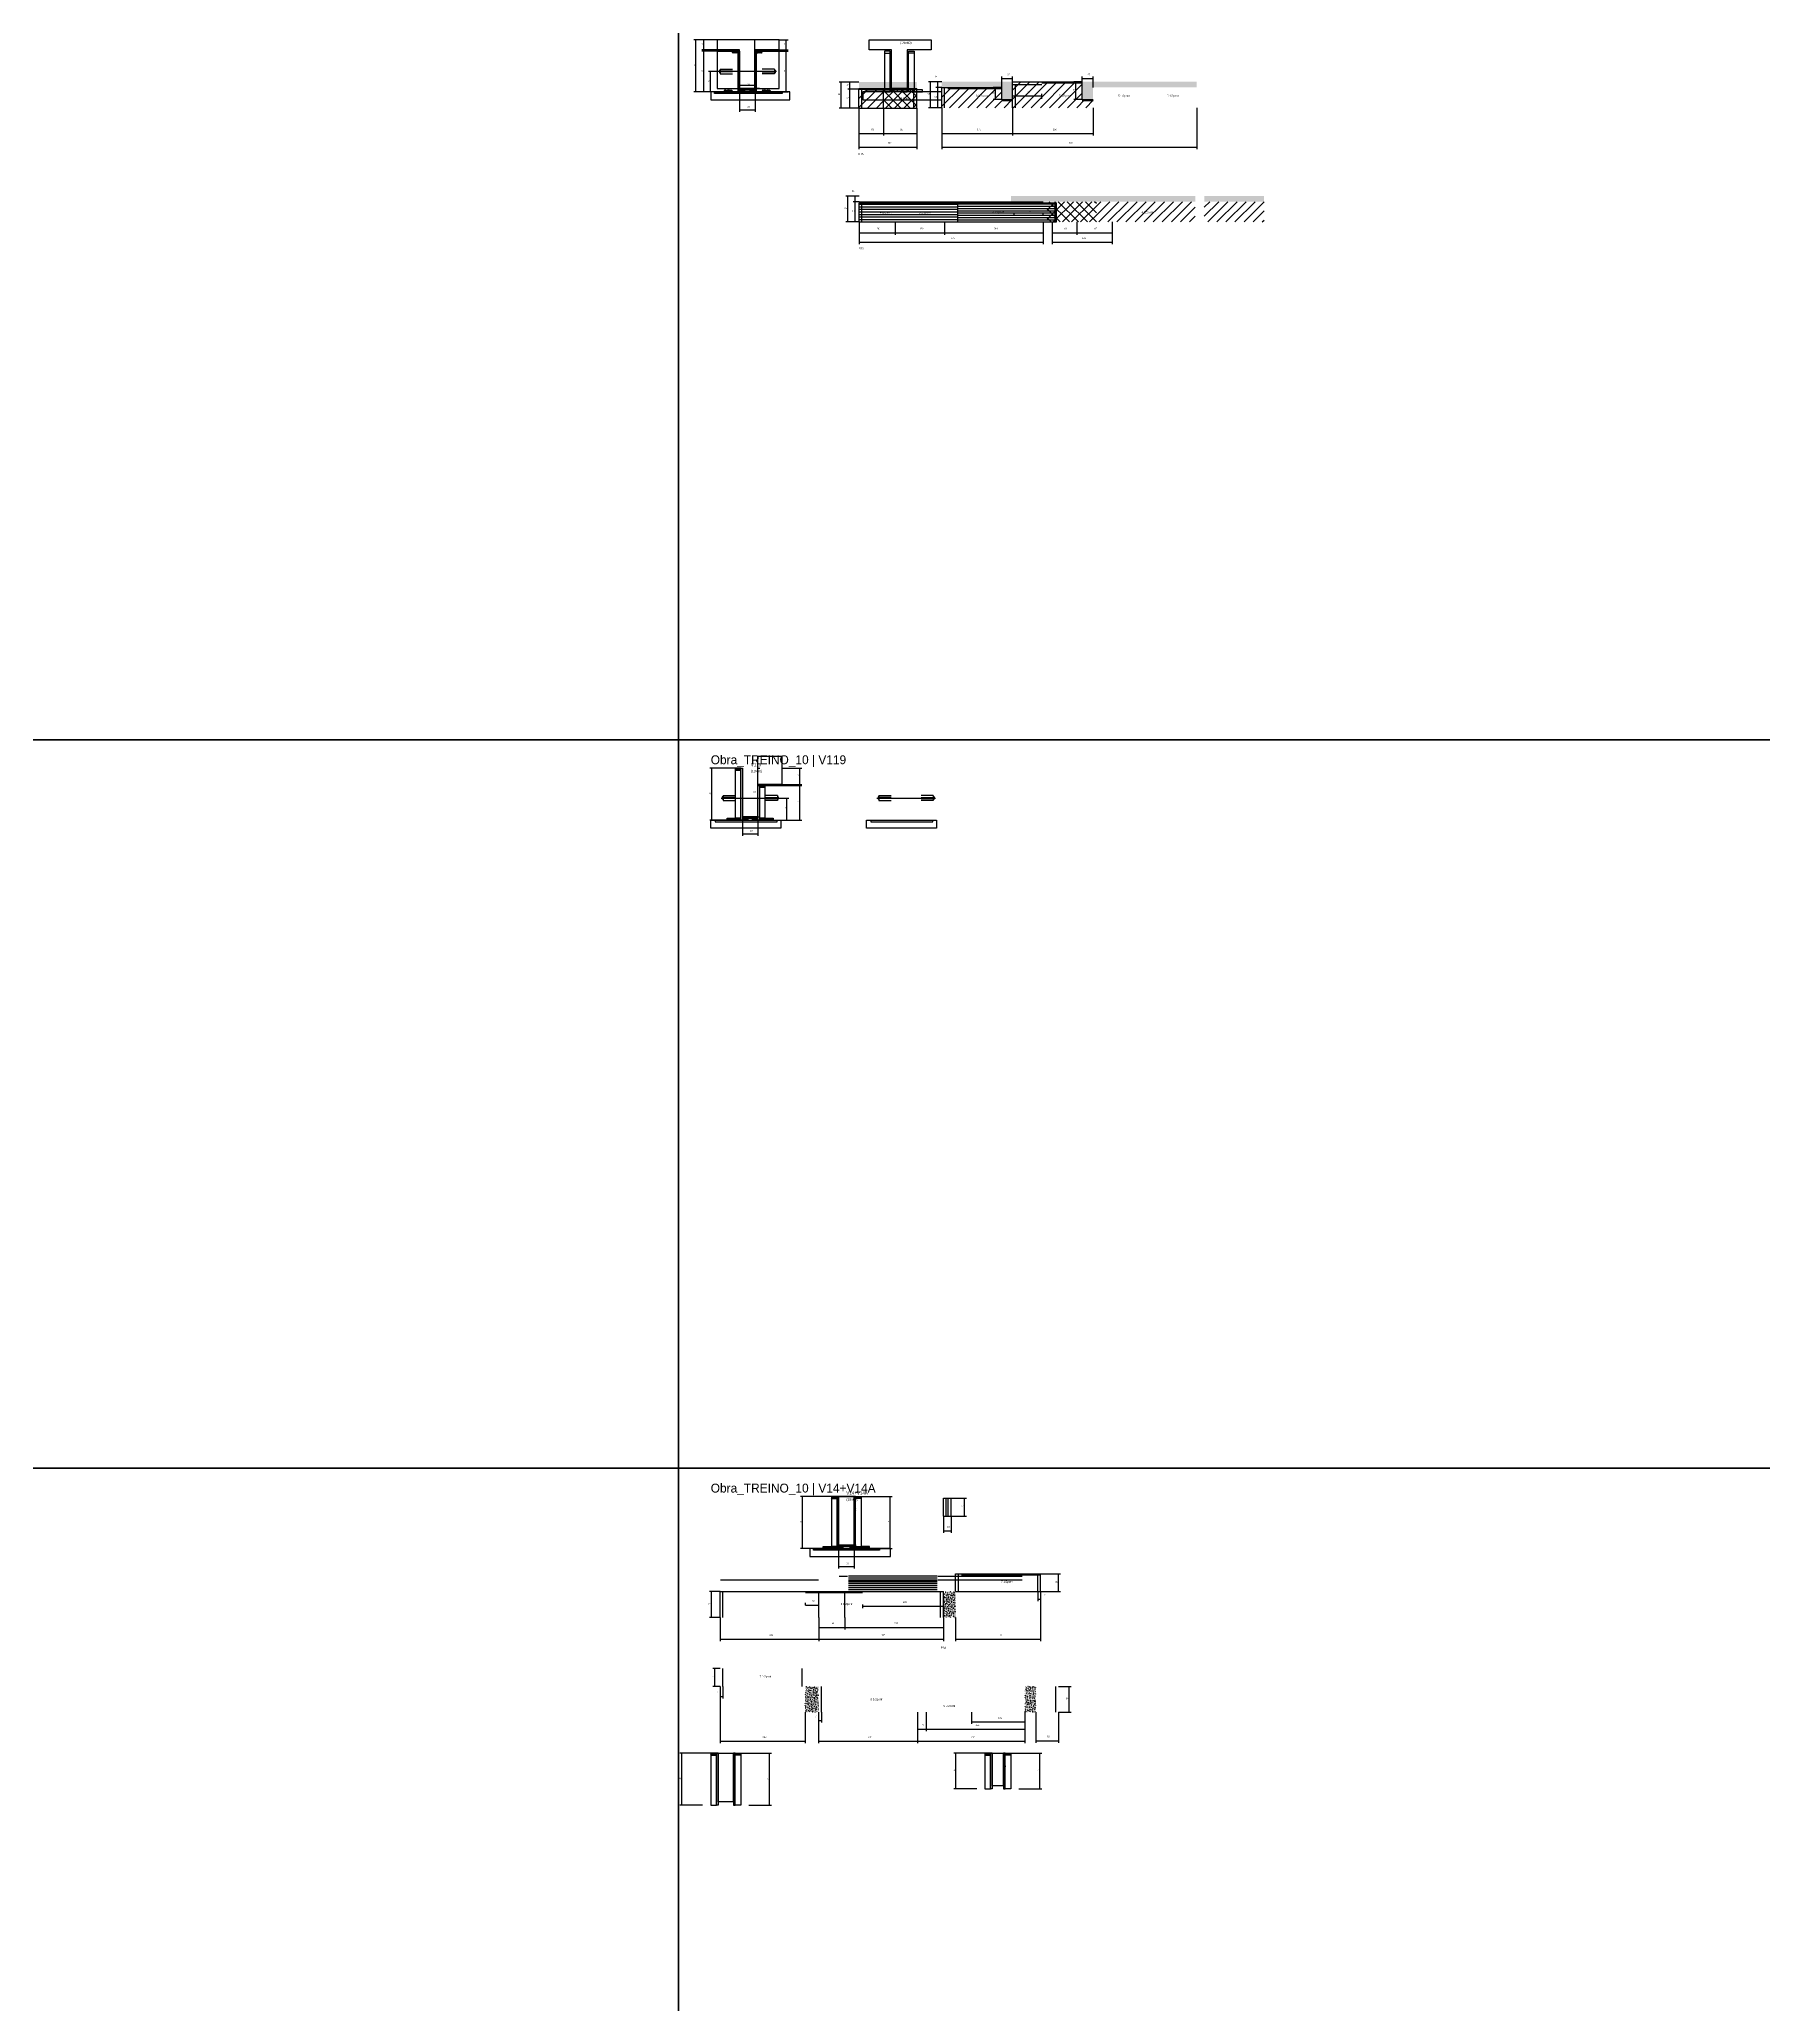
# Model space of a CAD drawing. Header units: metres. Extents: x -41 to 34840, y -36000 to 1848.
# Drawn here: x 4221 to 8482, y -17526 to -12668 of the extents above; entities that cross this region are included whole.
import ezdxf

# ---------------------------------------------------------------- set-up
doc = ezdxf.new("R2010")
doc.units = ezdxf.units.M
for name, color, linetype in [('barrote', 126, 'Continuous'), ('CELL_BORDER', 8, 'Continuous'), ('CONCRETO', 251, 'Continuous'), ('COTA', 4, 'Continuous'), ('Cota Seção (2x)', 4, 'Continuous'), ('Hachura', 253, 'Continuous'), ('LABEL_ID', 3, 'Continuous'), ('Madeira', 126, 'Continuous'), ('NOMENCLATURA', 7, 'Continuous'), ('Painéis', 200, 'Continuous'), ('REAPROVEITAMENTO', 251, 'Continuous'), ('SARR_2.2x7', 40, 'Continuous'), ('SCO-___-LAJ', 4, 'Continuous'), ('TENSOR', 2, 'Continuous'), ('Texto Seção', 7, 'Continuous')]:
    doc.layers.add(name, color=color, linetype=linetype)

msp = doc.modelspace()

# ---------------------------------------------------------------- hatches: boundary and pattern name
at = {"layer": 'COTA'}
h = msp.add_hatch(dxfattribs=at)
h.set_pattern_fill('AR-CONC', scale=0.03)
h.paths.add_polyline_path([(6389.1, -12790.3), (6389.1, -12774.3), (6389.1, -12774.3), (6246.1, -12774.3), (6246.1, -12774.3), (6246.1, -12790.3), (6246.1, -12790.3), (6389.1, -12790.3)])
h = msp.add_hatch(dxfattribs=at)
h.set_pattern_fill('AR-CONC', scale=0.03)
h.paths.add_polyline_path([(6626.1, -12817.4), (6626.1, -12773.4), (6626.1, -12773.4), (6451.1, -12773.4), (6451.1, -12773.4), (6451.1, -12787.4), (6451.1, -12787.4), (6599.1, -12787.4), (6599.1, -12787.4), (6599.1, -12817.4), (6599.1, -12817.4), (6626.1, -12817.4)])
h = msp.add_hatch(dxfattribs=at)
h.set_pattern_fill('AR-CONC', scale=0.03)
h.paths.add_polyline_path([(6798.1, -12773.4), (6798.1, -12817.4), (6798.1, -12817.4), (6825.1, -12817.4), (6825.1, -12817.4), (6825.1, -12787.4), (6825.1, -12787.4), (7081.1, -12787.4), (7081.1, -12787.4), (7081.1, -12773.4), (7081.1, -12773.4), (6798.1, -12773.4)])
h = msp.add_hatch(dxfattribs=at)
h.set_pattern_fill('AR-CONC', scale=0.03)
h.paths.add_polyline_path([(7077.3, -13055.8), (7077.3, -13069.8), (7077.3, -13069.8), (6622.3, -13069.8), (6622.3, -13069.8), (6622.3, -13055.8), (6622.3, -13055.8), (7077.3, -13055.8)])
h = msp.add_hatch(dxfattribs=at)
h.set_pattern_fill('AR-CONC', scale=0.03)
h.paths.add_polyline_path([(7247.7, -13069.8), (7247.7, -13055.8), (7247.7, -13055.8), (7099.7, -13055.8), (7099.7, -13055.8), (7099.7, -13069.8), (7099.7, -13069.8), (7247.7, -13069.8)])
h = msp.add_hatch(dxfattribs=at)
h.set_pattern_fill('AR-CONC', scale=0.03)
h.paths.add_polyline_path([(6455.1, -16568.8), (6485.1, -16568.8), (6485.1, -16504.8), (6455.1, -16504.8)])
h = msp.add_hatch(dxfattribs=at)
h.set_pattern_fill('AR-CONC', scale=0.03)
h.paths.add_polyline_path([(6113.1, -16803), (6146.6, -16803), (6146.6, -16739), (6113.1, -16739)])
h = msp.add_hatch(dxfattribs=at)
h.set_pattern_fill('AR-CONC', scale=0.03)
h.paths.add_polyline_path([(6656.6, -16803), (6683.6, -16803), (6683.6, -16739), (6656.6, -16739)])
at = {"layer": 'Hachura'}
h = msp.add_hatch(color=8, dxfattribs=at)
h.dxf.hatch_style = 1
h.paths.add_polyline_path([(5951.4, -12698), (5951.4, -12694), (5951.4, -12694), (5895.8, -12694), (5895.8, -12694), (5895.8, -12698), (5895.8, -12698), (5951.4, -12698)])
h = msp.add_hatch(dxfattribs=at)
h.set_pattern_fill('ANSI31', scale=0.5)
h.paths.add_polyline_path([(5947.4, -12702.4), (5947.4, -12698), (5947.4, -12698), (5933.4, -12698), (5933.4, -12698), (5933.4, -12702.4), (5933.4, -12702.4), (5947.4, -12702.4)])
h = msp.add_hatch(color=8, dxfattribs=at)
h.dxf.hatch_style = 1
h.paths.add_polyline_path([(5947.4, -12698), (5951.4, -12698), (5951.4, -12698), (5951.4, -12798), (5951.4, -12798), (5947.4, -12798), (5947.4, -12798), (5947.4, -12698)])
h = msp.add_hatch(color=8, dxfattribs=at)
h.dxf.hatch_style = 1
h.paths.add_polyline_path([(6049.4, -12698), (6049.4, -12694), (6049.4, -12694), (5989.4, -12694), (5989.4, -12694), (5989.4, -12698), (5989.4, -12698), (6049.4, -12698)])
h = msp.add_hatch(color=8, dxfattribs=at)
h.dxf.hatch_style = 1
h.paths.add_polyline_path([(5993.4, -12698), (5989.4, -12698), (5989.4, -12698), (5989.4, -12798), (5989.4, -12798), (5993.4, -12798), (5993.4, -12798), (5993.4, -12698)])
h = msp.add_hatch(dxfattribs=at)
h.set_pattern_fill('ANSI31', scale=0.5)
h.paths.add_polyline_path([(5993.4, -12702.4), (5993.4, -12698), (5993.4, -12698), (6007.4, -12698), (6007.4, -12698), (6007.4, -12702.4), (6007.4, -12702.4), (5993.4, -12702.4)])
h = msp.add_hatch(dxfattribs=at)
h.set_pattern_fill('ANSI31', scale=0.5)
h.paths.add_polyline_path([(5913.4, -12798), (5913.4, -12793.6), (5913.4, -12793.6), (5933.4, -12793.6), (5933.4, -12793.6), (5933.4, -12798), (5933.4, -12798), (5913.4, -12798)])
h = msp.add_hatch(color=8, dxfattribs=at)
h.dxf.hatch_style = 1
h.paths.add_polyline_path([(5989.4, -12793.6), (5989.4, -12790), (5989.4, -12790), (5951.4, -12790), (5951.4, -12790), (5951.4, -12793.6), (5951.4, -12793.6), (5989.4, -12793.6)])
h = msp.add_hatch(dxfattribs=at)
h.set_pattern_fill('ANSI31', scale=0.5)
h.paths.add_polyline_path([(5951.4, -12798), (5951.4, -12793.6), (5951.4, -12793.6), (5965.4, -12793.6), (5965.4, -12793.6), (5965.4, -12798), (5965.4, -12798), (5951.4, -12798)])
h = msp.add_hatch(dxfattribs=at)
h.set_pattern_fill('ANSI31', scale=0.5)
h.paths.add_polyline_path([(5989.4, -12798), (5989.4, -12793.6), (5989.4, -12793.6), (5975.4, -12793.6), (5975.4, -12793.6), (5975.4, -12798), (5975.4, -12798), (5989.4, -12798)])
h = msp.add_hatch(dxfattribs=at)
h.set_pattern_fill('ANSI31', scale=0.5)
h.paths.add_polyline_path([(6027.4, -12798), (6027.4, -12793.6), (6027.4, -12793.6), (6007.4, -12793.6), (6007.4, -12793.6), (6007.4, -12798), (6007.4, -12798), (6027.4, -12798)])
h = msp.add_hatch(dxfattribs=at)
h.set_pattern_fill('ANSI31', scale=0.5)
h.paths.add_polyline_path([(5954.6, -14474.4), (5954.6, -14470), (5954.6, -14470), (5940.6, -14470), (5940.6, -14470), (5940.6, -14474.4), (5940.6, -14474.4), (5954.6, -14474.4)])
h = msp.add_hatch(color=8, dxfattribs=at)
h.dxf.hatch_style = 1
h.paths.add_polyline_path([(5954.6, -14470), (5958.6, -14470), (5958.6, -14470), (5958.6, -14598), (5958.6, -14598), (5954.6, -14598), (5954.6, -14598), (5954.6, -14470)])
h = msp.add_hatch(color=8, dxfattribs=at)
h.dxf.hatch_style = 1
h.paths.add_polyline_path([(6056.6, -14512.4), (6056.6, -14510), (6056.6, -14510), (5996.6, -14510), (5996.6, -14510), (5996.6, -14512.4), (5996.6, -14512.4), (6056.6, -14512.4)])
h = msp.add_hatch(color=8, dxfattribs=at)
h.dxf.hatch_style = 1
h.paths.add_polyline_path([(6000.6, -14598), (5996.6, -14598), (5996.6, -14598), (5996.6, -14512.4), (5996.6, -14512.4), (6000.6, -14512.4), (6000.6, -14512.4), (6000.6, -14598)])
h = msp.add_hatch(dxfattribs=at)
h.set_pattern_fill('ANSI31', scale=0.5)
h.paths.add_polyline_path([(6000.6, -14512.4), (6000.6, -14516.8), (6000.6, -14516.8), (6014.6, -14516.8), (6014.6, -14516.8), (6014.6, -14512.4), (6014.6, -14512.4), (6000.6, -14512.4)])
h = msp.add_hatch(dxfattribs=at)
h.set_pattern_fill('ANSI31', scale=0.5)
h.paths.add_polyline_path([(5920.6, -14598), (5920.6, -14593.6), (5920.6, -14593.6), (5940.6, -14593.6), (5940.6, -14593.6), (5940.6, -14598), (5940.6, -14598), (5920.6, -14598)])
h = msp.add_hatch(dxfattribs=at)
h.set_pattern_fill('ANSI31', scale=0.5)
h.paths.add_polyline_path([(5954.6, -14598), (5954.6, -14593.6), (5954.6, -14593.6), (5940.6, -14593.6), (5940.6, -14593.6), (5940.6, -14598), (5940.6, -14598), (5954.6, -14598)])
h = msp.add_hatch(color=8, dxfattribs=at)
h.dxf.hatch_style = 1
h.paths.add_polyline_path([(5996.6, -14593.6), (5996.6, -14590), (5996.6, -14590), (5958.6, -14590), (5958.6, -14590), (5958.6, -14593.6), (5958.6, -14593.6), (5996.6, -14593.6)])
h = msp.add_hatch(dxfattribs=at)
h.set_pattern_fill('ANSI31', scale=0.5)
h.paths.add_polyline_path([(5958.6, -14593.6), (5958.6, -14598), (5958.6, -14598), (5972.6, -14598), (5972.6, -14598), (5972.6, -14593.6), (5972.6, -14593.6), (5958.6, -14593.6)])
h = msp.add_hatch(dxfattribs=at)
h.set_pattern_fill('ANSI31', scale=0.5)
h.paths.add_polyline_path([(5982.6, -14593.6), (5982.6, -14598), (5982.6, -14598), (5996.6, -14598), (5996.6, -14598), (5996.6, -14593.6), (5996.6, -14593.6), (5982.6, -14593.6)])
h = msp.add_hatch(dxfattribs=at)
h.set_pattern_fill('ANSI31', scale=0.5)
h.paths.add_polyline_path([(6000.6, -14593.6), (6000.6, -14598), (6000.6, -14598), (6014.6, -14598), (6014.6, -14598), (6014.6, -14593.6), (6014.6, -14593.6), (6000.6, -14593.6)])
h = msp.add_hatch(dxfattribs=at)
h.set_pattern_fill('ANSI31', scale=0.5)
h.paths.add_polyline_path([(6014.6, -14598), (6014.6, -14593.6), (6014.6, -14593.6), (6034.6, -14593.6), (6034.6, -14593.6), (6034.6, -14598), (6034.6, -14598), (6014.6, -14598)])
h = msp.add_hatch(dxfattribs=at)
h.set_pattern_fill('ANSI31', scale=0.5)
h.paths.add_polyline_path([(6192.1, -16274.4), (6192.1, -16270), (6192.1, -16270), (6178.1, -16270), (6178.1, -16270), (6178.1, -16274.4), (6178.1, -16274.4), (6192.1, -16274.4)])
h = msp.add_hatch(color=8, dxfattribs=at)
h.dxf.hatch_style = 1
h.paths.add_polyline_path([(6192.1, -16270), (6196.1, -16270), (6196.1, -16270), (6196.1, -16398), (6196.1, -16398), (6192.1, -16398), (6192.1, -16398), (6192.1, -16270)])
h = msp.add_hatch(color=8, dxfattribs=at)
h.dxf.hatch_style = 1
h.paths.add_polyline_path([(6238.1, -16270), (6234.1, -16270), (6234.1, -16270), (6234.1, -16398), (6234.1, -16398), (6238.1, -16398), (6238.1, -16398), (6238.1, -16270)])
h = msp.add_hatch(dxfattribs=at)
h.set_pattern_fill('ANSI31', scale=0.5)
h.paths.add_polyline_path([(6238.1, -16274.4), (6238.1, -16270), (6238.1, -16270), (6252.1, -16270), (6252.1, -16270), (6252.1, -16274.4), (6252.1, -16274.4), (6238.1, -16274.4)])
h = msp.add_hatch(dxfattribs=at)
h.set_pattern_fill('ANSI31', scale=0.5)
h.paths.add_polyline_path([(6158.1, -16398), (6158.1, -16393.6), (6158.1, -16393.6), (6178.1, -16393.6), (6178.1, -16393.6), (6178.1, -16398), (6178.1, -16398), (6158.1, -16398)])
h = msp.add_hatch(dxfattribs=at)
h.set_pattern_fill('ANSI31', scale=0.5)
h.paths.add_polyline_path([(6192.1, -16398), (6192.1, -16393.6), (6192.1, -16393.6), (6178.1, -16393.6), (6178.1, -16393.6), (6178.1, -16398), (6178.1, -16398), (6192.1, -16398)])
h = msp.add_hatch(color=8, dxfattribs=at)
h.dxf.hatch_style = 1
h.paths.add_polyline_path([(6196.1, -16393.6), (6196.1, -16390), (6196.1, -16390), (6234.1, -16390), (6234.1, -16390), (6234.1, -16393.6), (6234.1, -16393.6), (6196.1, -16393.6)])
h = msp.add_hatch(dxfattribs=at)
h.set_pattern_fill('ANSI31', scale=0.5)
h.paths.add_polyline_path([(6196.1, -16398), (6196.1, -16393.6), (6196.1, -16393.6), (6206.1, -16393.6), (6206.1, -16393.6), (6206.1, -16398), (6206.1, -16398), (6196.1, -16398)])
h = msp.add_hatch(dxfattribs=at)
h.set_pattern_fill('ANSI31', scale=0.5)
h.paths.add_polyline_path([(6234.1, -16398), (6234.1, -16393.6), (6234.1, -16393.6), (6224.1, -16393.6), (6224.1, -16393.6), (6224.1, -16398), (6224.1, -16398), (6234.1, -16398)])
h = msp.add_hatch(dxfattribs=at)
h.set_pattern_fill('ANSI31', scale=0.5)
h.paths.add_polyline_path([(6238.1, -16398), (6238.1, -16393.6), (6238.1, -16393.6), (6252.1, -16393.6), (6252.1, -16393.6), (6252.1, -16398), (6252.1, -16398), (6238.1, -16398)])
h = msp.add_hatch(dxfattribs=at)
h.set_pattern_fill('ANSI31', scale=0.5)
h.paths.add_polyline_path([(6272.1, -16398), (6272.1, -16393.6), (6272.1, -16393.6), (6252.1, -16393.6), (6252.1, -16393.6), (6252.1, -16398), (6252.1, -16398), (6272.1, -16398)])
h = msp.add_hatch(dxfattribs=at)
h.set_pattern_fill('ANSI31', scale=0.5)
h.paths.add_polyline_path([(5894, -16908.9), (5894, -16904.5), (5894, -16904.5), (5880, -16904.5), (5880, -16904.5), (5880, -16908.9), (5880, -16908.9), (5894, -16908.9)])
h = msp.add_hatch(color=8, dxfattribs=at)
h.dxf.hatch_style = 1
h.paths.add_polyline_path([(5894, -16904.5), (5898, -16904.5), (5898, -16904.5), (5898, -17032.5), (5898, -17032.5), (5894, -17032.5), (5894, -17032.5), (5894, -16904.5)])
h = msp.add_hatch(color=8, dxfattribs=at)
h.dxf.hatch_style = 1
h.paths.add_polyline_path([(5940, -16904.5), (5936, -16904.5), (5936, -16904.5), (5936, -17032.5), (5936, -17032.5), (5940, -17032.5), (5940, -17032.5), (5940, -16904.5)])
h = msp.add_hatch(dxfattribs=at)
h.set_pattern_fill('ANSI31', scale=0.5)
h.paths.add_polyline_path([(5940, -16908.9), (5940, -16904.5), (5940, -16904.5), (5954, -16904.5), (5954, -16904.5), (5954, -16908.9), (5954, -16908.9), (5940, -16908.9)])
h = msp.add_hatch(dxfattribs=at)
h.set_pattern_fill('ANSI31', scale=0.5)
h.paths.add_polyline_path([(6571.7, -16908.9), (6571.7, -16904.5), (6571.7, -16904.5), (6557.7, -16904.5), (6557.7, -16904.5), (6557.7, -16908.9), (6557.7, -16908.9), (6571.7, -16908.9)])
h = msp.add_hatch(color=8, dxfattribs=at)
h.dxf.hatch_style = 1
h.paths.add_polyline_path([(6571.7, -16904.5), (6575.7, -16904.5), (6575.7, -16904.5), (6575.7, -16992.5), (6575.7, -16992.5), (6571.7, -16992.5), (6571.7, -16992.5), (6571.7, -16904.5)])
h = msp.add_hatch(color=8, dxfattribs=at)
h.dxf.hatch_style = 1
h.paths.add_polyline_path([(6607.6, -16904.5), (6603.6, -16904.5), (6603.6, -16904.5), (6603.7, -16992.5), (6603.7, -16992.5), (6607.7, -16992.5), (6607.7, -16992.5), (6607.6, -16904.5)])
h = msp.add_hatch(dxfattribs=at)
h.set_pattern_fill('ANSI31', scale=0.5)
h.paths.add_polyline_path([(6607.6, -16908.9), (6607.6, -16904.5), (6607.6, -16904.5), (6621.6, -16904.5), (6621.6, -16904.5), (6621.6, -16908.9), (6621.6, -16908.9), (6607.6, -16908.9)])
at = {"layer": 'REAPROVEITAMENTO'}
h = msp.add_hatch(dxfattribs=at)
h.set_pattern_fill('ANSI31', scale=5)
h.paths.add_polyline_path([(6798.1, -12817.4), (6798.1, -12773.4), (6798.1, -12773.4), (6626.1, -12773.4), (6626.1, -12773.4), (6626.1, -12837.4), (6626.1, -12837.4), (6825.1, -12837.4), (6825.1, -12837.4), (6825.1, -12817.4), (6825.1, -12817.4), (6798.1, -12817.4)])
h = msp.add_hatch(dxfattribs=at)
h.set_pattern_fill('ANSI31', scale=5)
h.paths.add_polyline_path([(6246.1, -12838.3), (6307.1, -12838.3), (6307.1, -12838.3), (6307.1, -12791.3), (6307.1, -12791.3), (6246.1, -12791.3), (6246.1, -12791.3), (6246.1, -12838.3)])
h = msp.add_hatch(dxfattribs=at)
h.set_pattern_fill('ANSI37', scale=5)
h.paths.add_polyline_path([(6389.1, -12791.3), (6307.1, -12791.3), (6307.1, -12791.3), (6307.1, -12838.3), (6307.1, -12838.3), (6389.1, -12838.3), (6389.1, -12838.3), (6389.1, -12791.3)])
h = msp.add_hatch(dxfattribs=at)
h.set_pattern_fill('ANSI31', scale=5)
h.paths.add_polyline_path([(6599.1, -12817.4), (6599.1, -12787.4), (6599.1, -12787.4), (6451.1, -12787.4), (6451.1, -12787.4), (6451.1, -12837.4), (6451.1, -12837.4), (6626.1, -12837.4), (6626.1, -12837.4), (6626.1, -12817.4), (6626.1, -12817.4), (6599.1, -12817.4)])
h = msp.add_hatch(dxfattribs=at)
h.set_pattern_fill('ANSI37', scale=5)
h.paths.add_polyline_path([(6833.3, -13069.8), (6711.3, -13069.8), (6711.3, -13069.8), (6711.3, -13119.8), (6711.3, -13119.8), (6833.3, -13119.8), (6833.3, -13119.8), (6833.3, -13069.8)])
h = msp.add_hatch(dxfattribs=at)
h.set_pattern_fill('ANSI31', scale=5)
h.paths.add_polyline_path([(6833.3, -13119.8), (7077.3, -13119.8), (7077.3, -13119.8), (7077.3, -13069.8), (7077.3, -13069.8), (6833.3, -13069.8), (6833.3, -13069.8), (6833.3, -13119.8)])
h = msp.add_hatch(dxfattribs=at)
h.set_pattern_fill('ANSI31', scale=5)
h.paths.add_polyline_path([(7099.7, -13119.8), (7247.7, -13119.8), (7247.7, -13119.8), (7247.7, -13069.8), (7247.7, -13069.8), (7099.7, -13069.8), (7099.7, -13069.8), (7099.7, -13119.8)])

# ---------------------------------------------------------------- linework, layer by layer
for p, q in [((5901.4, -12745), (5901.4, -12751)), ((5901.4, -12745), (5903.4, -12745)), ((5903.4, -12751), (5901.4, -12751)), ((5903.4, -12742), (5903.4, -12754)), ((5903.4, -12742), (5933.4, -12742)), ((5933.4, -12747), (5903.4, -12747)), ((5933.4, -12749), (5903.4, -12749)), ((5903.4, -12754), (5933.4, -12754)), ((6037.4, -12742), (6007.4, -12742)), ((6007.4, -12747), (6037.4, -12747)), ((6007.4, -12749), (6037.4, -12749)), ((6037.4, -12754), (6007.4, -12754)), ((6037.4, -12742), (6037.4, -12754)), ((6037.4, -12745), (6039.4, -12745)), ((6037.4, -12751), (6039.4, -12751)), ((6039.4, -12745), (6039.4, -12751)), ((5908.6, -14540.6), (5908.6, -14546.6)), ((5910.6, -14540.6), (5908.6, -14540.6)), ((5910.6, -14546.6), (5908.6, -14546.6)), ((5910.6, -14537.6), (5910.6, -14549.6)), ((5910.6, -14537.6), (5940.6, -14537.6)), ((5940.6, -14542.6), (5910.6, -14542.6)), ((5940.6, -14544.6), (5910.6, -14544.6)), ((5910.6, -14549.6), (5940.6, -14549.6)), ((6044.6, -14537.6), (6014.6, -14537.6)), ((6014.6, -14542.6), (6044.6, -14542.6)), ((6014.6, -14544.6), (6044.6, -14544.6)), ((6044.6, -14549.6), (6014.6, -14549.6)), ((6044.6, -14537.6), (6044.6, -14549.6)), ((6046.6, -14540.6), (6044.6, -14540.6)), ((6044.6, -14546.6), (6046.6, -14546.6)), ((6046.6, -14540.6), (6046.6, -14546.6)), ((6293.8, -14540.6), (6293.8, -14546.6)), ((6295.8, -14540.6), (6293.8, -14540.6)), ((6295.8, -14546.6), (6293.8, -14546.6)), ((6295.8, -14537.6), (6295.8, -14549.6)), ((6295.8, -14537.6), (6325.8, -14537.6)), ((6325.8, -14542.6), (6295.8, -14542.6)), ((6325.8, -14544.6), (6295.8, -14544.6)), ((6295.8, -14549.6), (6325.8, -14549.6)), ((6429.8, -14537.6), (6399.8, -14537.6)), ((6399.8, -14542.6), (6429.8, -14542.6)), ((6399.8, -14544.6), (6429.8, -14544.6)), ((6429.8, -14549.6), (6399.8, -14549.6)), ((6429.8, -14537.6), (6429.8, -14549.6)), ((6431.8, -14540.6), (6429.8, -14540.6)), ((6429.8, -14546.6), (6431.8, -14546.6)), ((6431.8, -14540.6), (6431.8, -14546.6))]:
    msp.add_line(p, q)
at = {"layer": 'barrote'}
for points in [[(5880, -12818), (6075.2, -12818), (6075.2, -12798), (5880, -12798)], [(6052.9, -14618), (5880, -14618), (5880, -14598), (6052.9, -14598)], [(6438.1, -14618), (6265.2, -14618), (6265.2, -14598), (6438.1, -14598)], [(6124.7, -16418), (6324.2, -16418), (6324.2, -16398), (6124.7, -16398)]]:
    msp.add_lwpolyline(points, close=True, dxfattribs=at)
at = {"layer": 'CELL_BORDER'}
for points in [[(2900, -14400), (5800, -14400), (5800, -12600), (2900, -12600)], [(5800, -14400), (8700, -14400), (8700, -12600), (5800, -12600)], [(2900, -16200), (5800, -16200), (5800, -14400), (2900, -14400)], [(5800, -16200), (8700, -16200), (8700, -14400), (5800, -14400)], [(2900, -18000), (5800, -18000), (5800, -16200), (2900, -16200)], [(5800, -18000), (8700, -18000), (8700, -16200), (5800, -16200)]]:
    msp.add_lwpolyline(points, close=True, dxfattribs=at)
at = {"layer": 'CONCRETO'}
for points in [[(5895.8, -12790), (6049.4, -12790), (6049.4, -12670), (5895.8, -12670)], [(6271.5, -12694), (6271.5, -12670), (6425.1, -12670), (6425.1, -12694), (6365.1, -12694), (6365.1, -12790), (6327.1, -12790), (6327.1, -12694)], [(6196.1, -16270), (6196.1, -16270), (6196.1, -16270), (6196.1, -16270), (6234.1, -16270), (6234.1, -16270), (6234.1, -16270), (6234.1, -16390), (6196.1, -16390), (6196.1, -16270)], [(6196.1, -16390), (6234.1, -16390), (6234.1, -16270), (6196.1, -16270)], [(5898, -16904.5), (5898, -16904.5), (5898, -16904.5), (5898, -16904.5), (5936, -16904.5), (5936, -16904.5), (5936, -16904.5), (5936, -17024.5), (5898, -17024.5), (5898, -16904.5)], [(6575.7, -16904.5), (6575.7, -16904.5), (6575.7, -16904.5), (6575.7, -16904.5), (6603.7, -16904.5), (6603.7, -16904.5), (6603.7, -16904.5), (6603.7, -16984.5), (6575.7, -16984.5), (6575.7, -16904.5)]]:
    msp.add_lwpolyline(points, close=True, dxfattribs=at)
at = {"layer": 'COTA'}
for p, q in [((5895.8, -12670), (5838.5, -12670)), ((5843.5, -12798), (5843.5, -12670)), ((5895.8, -12670), (5857.8, -12670)), ((5862.8, -12694), (5862.8, -12670)), ((6049.4, -12670), (6071.3, -12670)), ((6066.3, -12694), (6066.3, -12670)), ((5895.8, -12694), (5857.8, -12694)), ((5895.8, -12698), (5857.8, -12698)), ((5862.8, -12798), (5862.8, -12698)), ((6049.4, -12694), (6071.3, -12694)), ((6049.4, -12698), (6071.3, -12698)), ((6066.3, -12798), (6066.3, -12698)), ((5898.1, -12748), (5874.6, -12748)), ((5879.6, -12798), (5879.6, -12748)), ((6246.1, -12774.3), (6197.1, -12774.3)), ((6202.1, -12838.3), (6202.1, -12774.3)), ((6246.1, -12774.3), (6218.7, -12774.3)), ((6223.7, -12791.3), (6223.7, -12774.3)), ((6599.1, -12787.4), (6599.1, -12760.6)), ((6599.1, -12765.6), (6626.1, -12765.6)), ((6626.1, -12773.4), (6626.1, -12760.6)), ((6798.1, -12773.4), (6777.4, -12773.4)), ((6782.4, -12817.4), (6782.4, -12773.4)), ((6798.1, -12773.4), (6798.1, -12760.6)), ((6798.1, -12765.6), (6825.1, -12765.6)), ((6825.1, -12787.4), (6825.1, -12760.6)), ((5917.8, -12798), (5838.5, -12798)), ((5917.8, -12798), (5857.8, -12798)), ((5898.1, -12798), (5874.6, -12798)), ((5951.4, -12798), (5951.4, -12847.7)), ((5989.4, -12798), (5989.4, -12847.7)), ((6023, -12798), (6071.3, -12798)), ((6246.1, -12791.3), (6218.7, -12791.3)), ((6246.1, -12791.3), (6218.7, -12791.3)), ((6223.7, -12838.3), (6223.7, -12791.3)), ((6599.1, -12787.4), (6578.4, -12787.4)), ((6599.1, -12817.4), (6578.4, -12817.4)), ((6583.4, -12817.4), (6583.4, -12787.4)), ((6626.1, -12815.7), (6626.1, -12802.9)), ((6626.1, -12807.9), (6698.1, -12807.9)), ((6698.1, -12815.7), (6698.1, -12802.9)), ((6798.1, -12817.4), (6777.4, -12817.4)), ((5951.4, -12842.7), (5989.4, -12842.7)), ((6246.1, -12838.3), (6197.1, -12838.3)), ((6246.1, -12838.3), (6218.7, -12838.3)), ((6246.1, -12838.3), (6246.1, -12906.2)), ((6246.1, -12838.3), (6246.1, -12939.8)), ((6307.1, -12838.3), (6307.1, -12906.2)), ((6307.1, -12838.3), (6307.1, -12906.2)), ((6389.1, -12838.3), (6389.1, -12906.2)), ((6389.1, -12838.3), (6389.1, -12939.8)), ((6451.1, -12837.4), (6451.1, -12939.8)), ((6451.1, -12837.4), (6451.1, -12906.2)), ((6626.1, -12837.4), (6626.1, -12906.2)), ((6626.1, -12837.4), (6626.1, -12906.2)), ((6825.1, -12837.4), (6825.1, -12906.2)), ((7081.1, -12837.4), (7081.1, -12939.8)), ((6246.1, -12901.2), (6307.1, -12901.2)), ((6307.1, -12901.2), (6389.1, -12901.2)), ((6451.1, -12901.2), (6626.1, -12901.2)), ((6626.1, -12901.2), (6825.1, -12901.2)), ((6246.1, -12934.8), (6389.1, -12934.8)), ((6451.1, -12934.8), (7081.1, -12934.8)), ((6246.6, -13119.8), (6246.6, -13174.9)), ((6457.6, -13119.8), (6457.6, -13151.3)), ((6457.6, -13146.3), (6701.6, -13146.3)), ((6701.6, -13119.8), (6701.6, -13151.3)), ((6701.6, -13119.8), (6701.6, -13174.9)), ((6724, -13119.8), (6724, -13151.3)), ((6724, -13119.8), (6724, -13174.9)), ((6724, -13146.3), (6785, -13146.3)), ((6785, -13119.8), (6785, -13151.3)), ((6785, -13119.8), (6785, -13151.3)), ((6785, -13146.3), (6872, -13146.3)), ((6872, -13119.8), (6872, -13151.3)), ((6872, -13119.8), (6872, -13174.9)), ((6246.6, -13169.9), (6701.6, -13169.9)), ((6724, -13169.9), (6872, -13169.9)), ((5940.6, -14470), (5877.6, -14470)), ((5882.6, -14598), (5882.6, -14470)), ((6056.6, -14470), (6104.9, -14470)), ((6099.9, -14510), (6099.9, -14470)), ((6056.6, -14510), (6104.9, -14510)), ((6056.6, -14512.4), (6104.9, -14512.4)), ((6099.9, -14598), (6099.9, -14512.4)), ((6049.9, -14543.6), (6073.4, -14543.6)), ((6068.4, -14598), (6068.4, -14543.6)), ((5920.6, -14598), (5877.6, -14598)), ((5958.6, -14598), (5958.6, -14637.2)), ((5996.6, -14598), (5996.6, -14637.2)), ((6034.6, -14598), (6104.9, -14598)), ((6034.6, -14598), (6073.4, -14598)), ((5958.6, -14632.2), (5996.6, -14632.2)), ((6196.1, -16270), (6101.5, -16270)), ((6106.5, -16398), (6106.5, -16270)), ((6252.1, -16270), (6328.6, -16270)), ((6323.6, -16398), (6323.6, -16270)), ((6455, -16318.2), (6455, -16359.7)), ((6474, -16274.2), (6512, -16274.2)), ((6474, -16318.2), (6512, -16318.2)), ((6474, -16318.2), (6474, -16359.7)), ((6507, -16318.2), (6507, -16274.2)), ((6455, -16354.7), (6474, -16354.7)), ((6158.1, -16398), (6101.5, -16398)), ((6196.1, -16393.6), (6196.1, -16447.7)), ((6234.1, -16393.6), (6234.1, -16447.7)), ((6272.1, -16398), (6328.6, -16398)), ((6196.1, -16442.7), (6234.1, -16442.7)), ((6695.1, -16460.8), (6744.4, -16460.8)), ((6739.4, -16504.8), (6739.4, -16460.8)), ((5903.1, -16504.8), (5877, -16504.8)), ((5882, -16568.8), (5882, -16504.8)), ((6688.1, -16504.8), (6688.1, -16528.8)), ((6695.1, -16504.8), (6695.1, -16627.2)), ((6695.1, -16504.8), (6695.1, -16528.8)), ((6695.1, -16504.8), (6744.4, -16504.8)), ((6688.1, -16523.8), (6695.1, -16523.8)), ((5903.1, -16568.8), (5877, -16568.8)), ((6485.1, -16568.8), (6485.1, -16627.2)), ((6485.1, -16622.2), (6695.1, -16622.2)), ((5903.1, -16695), (5885, -16695)), ((5890, -16739), (5890, -16695)), ((5903.1, -16739), (5885, -16739)), ((5903.1, -16739), (5903.1, -16879.5)), ((5903.1, -16739), (5903.1, -16769.2)), ((5910.1, -16739), (5910.1, -16769.2)), ((5903.1, -16764.2), (5910.1, -16764.2)), ((6113.1, -16803), (6113.1, -16879.5)), ((6146.6, -16803), (6146.6, -16828.5)), ((6153.6, -16803), (6153.6, -16828.5)), ((6390.6, -16803), (6390.6, -16850.1)), ((6412.6, -16803), (6412.6, -16850.1)), ((6412.6, -16803), (6412.6, -16850.1)), ((6524.6, -16803), (6524.6, -16831.8)), ((6656.6, -16803), (6656.6, -16831.8)), ((6656.6, -16803), (6656.6, -16850.1)), ((6146.6, -16823.5), (6153.6, -16823.5)), ((6390.6, -16845.1), (6412.6, -16845.1)), ((6412.6, -16845.1), (6656.6, -16845.1)), ((6524.6, -16826.8), (6656.6, -16826.8)), ((5903.1, -16874.5), (6113.1, -16874.5)), ((5898, -16904.5), (5803.3, -16904.5)), ((5808.3, -17032.5), (5808.3, -16904.5)), ((5954, -16904.5), (6030.4, -16904.5)), ((6025.4, -17032.5), (6025.4, -16904.5)), ((6575.7, -16904.5), (6481, -16904.5)), ((6486, -16992.5), (6486, -16904.5)), ((6621.6, -16904.5), (6698.1, -16904.5)), ((6693.1, -16992.5), (6693.1, -16904.5)), ((6537.7, -16992.5), (6481, -16992.5)), ((6641.7, -16992.5), (6698.1, -16992.5)), ((5860, -17032.5), (5803.3, -17032.5)), ((5974, -17032.5), (6030.4, -17032.5))]:
    msp.add_line(p, q, dxfattribs=at)
at = {"layer": 'Cota Seção (2x)'}
for p, q in [((6000.4, -12670), (5983.9, -12670)), ((5988.9, -12790), (5988.9, -12670)), ((6451.1, -12773.4), (6418.5, -12773.4)), ((6423.5, -12837.4), (6423.5, -12773.4)), ((6451.1, -12773.4), (6436.3, -12773.4)), ((6441.3, -12787.4), (6441.3, -12773.4)), ((5951.4, -12798), (5951.4, -12777)), ((5951.4, -12782), (5989.4, -12782)), ((6000.4, -12790), (5983.9, -12790)), ((5989.4, -12798), (5989.4, -12777)), ((6451.1, -12787.4), (6436.3, -12787.4)), ((6451.1, -12787.4), (6436.3, -12787.4)), ((6441.3, -12837.4), (6441.3, -12787.4)), ((6451.1, -12837.4), (6418.5, -12837.4)), ((6451.1, -12837.4), (6436.3, -12837.4)), ((6246.6, -13055.8), (6213.9, -13055.8)), ((6218.9, -13119.8), (6218.9, -13055.8)), ((6246.6, -13055.8), (6231.8, -13055.8)), ((6236.8, -13069.8), (6236.8, -13055.8)), ((6246.6, -13069.8), (6231.8, -13069.8)), ((6246.6, -13069.8), (6231.8, -13069.8)), ((6236.8, -13119.8), (6236.8, -13069.8)), ((6629.6, -13103.4), (6629.6, -13098.4)), ((6629.6, -13103.4), (6701.6, -13103.4)), ((6701.6, -13103.4), (6701.6, -13098.4)), ((6246.6, -13119.8), (6213.9, -13119.8)), ((6246.6, -13119.8), (6231.8, -13119.8)), ((6246.6, -13119.8), (6246.6, -13151.3)), ((6246.6, -13146.3), (6335.6, -13146.3)), ((6335.6, -13119.8), (6335.6, -13151.3)), ((6335.6, -13119.8), (6335.6, -13151.3)), ((6335.6, -13146.3), (6457.6, -13146.3)), ((6457.6, -13119.8), (6457.6, -13151.3)), ((5996.6, -14590), (5996.6, -14470)), ((5996.6, -14470), (6001.6, -14470)), ((5996.6, -14590), (6001.6, -14590)), ((6234.1, -16390), (6234.1, -16270)), ((6234.1, -16270), (6239.1, -16270)), ((6234.1, -16390), (6239.1, -16390)), ((6114.1, -16538), (6114.1, -16533)), ((6114.1, -16538), (6147.1, -16538)), ((6147.1, -16538), (6147.1, -16533)), ((6255.1, -16536.8), (6255.1, -16546.1)), ((6255.1, -16541.1), (6455.1, -16541.1)), ((6455.1, -16536.8), (6455.1, -16546.1)), ((5903.1, -16568.8), (5903.1, -16627.2)), ((6147.1, -16568.8), (6147.1, -16627.2)), ((6147.1, -16568.8), (6147.1, -16598.2)), ((6147.1, -16568.8), (6147.1, -16627.2)), ((6147.1, -16593.2), (6211.1, -16593.2)), ((6211.1, -16568.8), (6211.1, -16598.2)), ((6211.1, -16568.8), (6211.1, -16598.2)), ((6211.1, -16593.2), (6455.1, -16593.2)), ((6455.1, -16568.8), (6455.1, -16598.2)), ((6455.1, -16568.8), (6455.1, -16627.2)), ((5903.1, -16622.2), (6147.1, -16622.2)), ((6147.1, -16622.2), (6455.1, -16622.2)), ((6739.6, -16739), (6770.9, -16739)), ((6765.9, -16803), (6765.9, -16739)), ((6146.6, -16803), (6146.6, -16879.3)), ((6390.6, -16803), (6390.6, -16879.3)), ((6390.6, -16803), (6390.6, -16879.3)), ((6656.6, -16803), (6656.6, -16879.3)), ((6683.6, -16803), (6683.6, -16878.4)), ((6739.6, -16803), (6739.6, -16878.4)), ((6739.6, -16803), (6770.9, -16803)), ((6146.6, -16874.3), (6390.6, -16874.3)), ((6390.6, -16874.3), (6656.6, -16874.3)), ((6683.6, -16873.4), (6739.6, -16873.4)), ((5936, -17024.5), (5936, -16904.5)), ((5936, -16904.5), (5941, -16904.5)), ((6603.6, -16904.5), (6608.7, -16904.5)), ((6603.7, -16984.5), (6603.7, -16904.5)), ((6603.7, -16984.5), (6608.7, -16984.5)), ((5936, -17024.5), (5941, -17024.5))]:
    msp.add_line(p, q, dxfattribs=at)
at = {"layer": 'Madeira'}
for points in [[(6323.1, -12702.4), (6323.1, -12698), (6309.1, -12698), (6309.1, -12702.4)], [(6323.1, -12698), (6309.1, -12698), (6309.1, -12798), (6323.1, -12798)], [(6369.1, -12702.4), (6369.1, -12698), (6383.1, -12698), (6383.1, -12702.4)], [(6369.1, -12698), (6383.1, -12698), (6383.1, -12798), (6369.1, -12798)], [(6255.7, -12818), (6450.9, -12818), (6450.9, -12798), (6255.7, -12798)], [(6289.1, -12798), (6289.1, -12793.6), (6309.1, -12793.6), (6309.1, -12798)], [(6327.1, -12798), (6327.1, -12793.6), (6341.1, -12793.6), (6341.1, -12798)], [(6365.1, -12798), (6365.1, -12793.6), (6351.1, -12793.6), (6351.1, -12798)], [(6403.1, -12798), (6403.1, -12793.6), (6383.1, -12793.6), (6383.1, -12798)], [(5954.6, -14474.4), (5954.6, -14470), (5940.6, -14470), (5940.6, -14474.4)], [(5954.6, -14470), (5940.6, -14470), (5940.6, -14598), (5954.6, -14598)], [(6000.6, -14512.4), (6000.6, -14516.8), (6014.6, -14516.8), (6014.6, -14512.4)], [(6000.6, -14598), (6014.6, -14598), (6014.6, -14512.4), (6000.6, -14512.4)], [(6052.9, -14618), (5880, -14618), (5880, -14598), (6052.9, -14598)], [(5920.6, -14598), (5920.6, -14593.6), (5940.6, -14593.6), (5940.6, -14598)], [(5954.6, -14598), (5954.6, -14593.6), (5940.6, -14593.6), (5940.6, -14598)], [(5958.6, -14593.6), (5958.6, -14598), (5972.6, -14598), (5972.6, -14593.6)], [(5982.6, -14593.6), (5982.6, -14598), (5996.6, -14598), (5996.6, -14593.6)], [(6000.6, -14593.6), (6000.6, -14598), (6014.6, -14598), (6014.6, -14593.6)], [(6014.6, -14598), (6014.6, -14593.6), (6034.6, -14593.6), (6034.6, -14598)], [(6192.1, -16274.4), (6192.1, -16270), (6178.1, -16270), (6178.1, -16274.4)], [(6192.1, -16270), (6178.1, -16270), (6178.1, -16398), (6192.1, -16398)], [(6238.1, -16274.4), (6238.1, -16270), (6252.1, -16270), (6252.1, -16274.4)], [(6238.1, -16270), (6252.1, -16270), (6252.1, -16398), (6238.1, -16398)], [(6124.7, -16418), (6324.2, -16418), (6324.2, -16398), (6124.7, -16398)], [(6158.1, -16398), (6158.1, -16393.6), (6178.1, -16393.6), (6178.1, -16398)], [(6192.1, -16398), (6192.1, -16393.6), (6178.1, -16393.6), (6178.1, -16398)], [(6196.1, -16398), (6196.1, -16393.6), (6206.1, -16393.6), (6206.1, -16398)], [(6234.1, -16398), (6234.1, -16393.6), (6224.1, -16393.6), (6224.1, -16398)], [(6238.1, -16398), (6238.1, -16393.6), (6252.1, -16393.6), (6252.1, -16398)], [(6272.1, -16398), (6272.1, -16393.6), (6252.1, -16393.6), (6252.1, -16398)], [(5894, -16908.9), (5894, -16904.5), (5880, -16904.5), (5880, -16908.9)], [(5894, -16904.5), (5880, -16904.5), (5880, -17032.5), (5894, -17032.5)], [(5940, -16908.9), (5940, -16904.5), (5954, -16904.5), (5954, -16908.9)], [(5940, -16904.5), (5954, -16904.5), (5954, -17032.5), (5940, -17032.5)], [(6571.7, -16908.9), (6571.7, -16904.5), (6557.7, -16904.5), (6557.7, -16908.9)], [(6571.7, -16904.5), (6557.7, -16904.5), (6557.7, -16992.5), (6571.7, -16992.5)], [(6607.6, -16908.9), (6607.6, -16904.5), (6621.6, -16904.5), (6621.6, -16908.9)], [(6607.6, -16904.5), (6621.6, -16904.5), (6621.7, -16992.5), (6607.7, -16992.5)]]:
    msp.add_lwpolyline(points, close=True, dxfattribs=at)
at = {"layer": 'Painéis'}
for p, q in [((5895.8, -12694), (5951.4, -12694)), ((5895.8, -12698), (5895.8, -12694)), ((5951.4, -12698), (5951.4, -12694)), ((5951.4, -12798), (5951.4, -12698)), ((5989.4, -12694), (6049.4, -12694)), ((5989.4, -12698), (5989.4, -12694)), ((5989.4, -12798), (5989.4, -12698)), ((6049.4, -12698), (6049.4, -12694)), ((6626.1, -12773.4), (6798.1, -12773.4)), ((6626.1, -12837.4), (6626.1, -12773.4)), ((6798.1, -12817.4), (6798.1, -12773.4)), ((5951.4, -12790), (5989.4, -12790)), ((5951.4, -12793.6), (5951.4, -12790)), ((5989.4, -12793.6), (5989.4, -12790)), ((6246.1, -12791.3), (6389.1, -12791.3)), ((6246.1, -12838.3), (6246.1, -12791.3)), ((6307.1, -12838.3), (6307.1, -12791.3)), ((6389.1, -12838.3), (6389.1, -12791.3)), ((6451.1, -12787.4), (6599.1, -12787.4)), ((6451.1, -12837.4), (6451.1, -12787.4)), ((6599.1, -12817.4), (6599.1, -12787.4)), ((6599.1, -12817.4), (6626.1, -12817.4)), ((6798.1, -12817.4), (6825.1, -12817.4)), ((6246.1, -12838.3), (6389.1, -12838.3)), ((6246.6, -13069.8), (6701.6, -13069.8)), ((6246.6, -13072.8), (6490.6, -13072.8)), ((6246.6, -13119.8), (6246.6, -13072.8)), ((6490.6, -13119.8), (6490.6, -13072.8)), ((6490.6, -13072.8), (6734.6, -13072.8)), ((6490.6, -13119.8), (6490.6, -13072.8)), ((6734.6, -13119.8), (6734.6, -13072.8)), ((6246.6, -13119.8), (6701.6, -13119.8)), ((6246.6, -13119.8), (6490.6, -13119.8)), ((6490.6, -13119.8), (6734.6, -13119.8)), ((5996.6, -14440), (6056.6, -14440)), ((5996.6, -14510), (5996.6, -14440)), ((6056.6, -14510), (6056.6, -14440)), ((5996.6, -14510), (6056.6, -14510)), ((5996.6, -14510), (6056.6, -14510)), ((5996.6, -14598), (5996.6, -14512.4)), ((6196.1, -16398), (6196.1, -16270)), ((6234.1, -16398), (6234.1, -16270)), ((6455, -16274.2), (6474, -16274.2)), ((6455, -16318.2), (6455, -16274.2)), ((6455, -16318.2), (6474, -16318.2)), ((6474, -16318.2), (6474, -16274.2)), ((6196.1, -16390), (6234.1, -16390)), ((6196.1, -16393.6), (6196.1, -16390)), ((6234.1, -16393.6), (6234.1, -16390)), ((6485.1, -16460.8), (6695.1, -16460.8)), ((6485.1, -16504.8), (6485.1, -16460.8)), ((6695.1, -16504.8), (6695.1, -16460.8)), ((5903.1, -16504.8), (6455.1, -16504.8)), ((5903.1, -16568.8), (5903.1, -16504.8)), ((6147.1, -16568.8), (6147.1, -16504.8)), ((6211.1, -16568.8), (6211.1, -16504.8)), ((6455.1, -16568.8), (6455.1, -16504.8)), ((6485.1, -16504.8), (6695.1, -16504.8))]:
    msp.add_line(p, q, dxfattribs=at)
for points in [[(5951.4, -12698), (5951.4, -12694), (5895.8, -12694), (5895.8, -12698)], [(5947.4, -12698), (5951.4, -12698), (5951.4, -12798), (5947.4, -12798)], [(6049.4, -12698), (6049.4, -12694), (5989.4, -12694), (5989.4, -12698)], [(5993.4, -12698), (5989.4, -12698), (5989.4, -12798), (5993.4, -12798)], [(5989.4, -12793.6), (5989.4, -12790), (5951.4, -12790), (5951.4, -12793.6)], [(5954.6, -14470), (5958.6, -14470), (5958.6, -14598), (5954.6, -14598)], [(6056.6, -14512.4), (6056.6, -14510), (5996.6, -14510), (5996.6, -14512.4)], [(6000.6, -14598), (5996.6, -14598), (5996.6, -14512.4), (6000.6, -14512.4)], [(5996.6, -14593.6), (5996.6, -14590), (5958.6, -14590), (5958.6, -14593.6)], [(6192.1, -16270), (6196.1, -16270), (6196.1, -16398), (6192.1, -16398)], [(6238.1, -16270), (6234.1, -16270), (6234.1, -16398), (6238.1, -16398)], [(6196.1, -16393.6), (6196.1, -16390), (6234.1, -16390), (6234.1, -16393.6)], [(5894, -16904.5), (5898, -16904.5), (5898, -17032.5), (5894, -17032.5)], [(5940, -16904.5), (5936, -16904.5), (5936, -17032.5), (5940, -17032.5)], [(6571.7, -16904.5), (6575.7, -16904.5), (6575.7, -16992.5), (6571.7, -16992.5)], [(6607.6, -16904.5), (6603.6, -16904.5), (6603.7, -16992.5), (6607.7, -16992.5)]]:
    msp.add_lwpolyline(points, close=True, dxfattribs=at)
at = {"layer": 'SARR_2.2x7'}
for p, q in [((6246.1, -12790.3), (6389.1, -12790.3)), ((6246.1, -12791.3), (6246.1, -12790.3)), ((6253.1, -12838.3), (6253.1, -12791.3)), ((6261.1, -12793.5), (6307.1, -12793.5)), ((6307.1, -12791.3), (6307.1, -12790.3)), ((6307.1, -12793.5), (6374.1, -12793.5)), ((6382.1, -12838.3), (6382.1, -12791.3)), ((6389.1, -12791.3), (6389.1, -12790.3)), ((6458.1, -12837.4), (6458.1, -12787.4)), ((6466.1, -12789.6), (6599.1, -12789.6)), ((6599.1, -12819.6), (6626.1, -12819.6)), ((6626.1, -12780.4), (6698.1, -12780.4)), ((6633.1, -12837.4), (6633.1, -12780.4)), ((6698.1, -12775.6), (6798.1, -12775.6)), ((6798.1, -12819.6), (6825.1, -12819.6)), ((6247.6, -13076.1), (6489.6, -13076.1)), ((6247.6, -13082.3), (6489.6, -13082.3)), ((6247.6, -13088.6), (6489.6, -13088.6)), ((6247.6, -13094.8), (6489.6, -13094.8)), ((6247.6, -13101.1), (6489.6, -13101.1)), ((6247.6, -13107.3), (6489.6, -13107.3)), ((6247.6, -13113.6), (6489.6, -13113.6)), ((6253.6, -13119.8), (6253.6, -13069.8)), ((6491.6, -13075.4), (6733.6, -13075.4)), ((6491.6, -13080.9), (6733.6, -13080.9)), ((6491.6, -13086.5), (6733.6, -13086.5)), ((6491.6, -13092), (6733.6, -13092)), ((6491.6, -13097.6), (6733.6, -13097.6)), ((6491.6, -13103.1), (6733.6, -13103.1)), ((6491.6, -13108.7), (6733.6, -13108.7)), ((6491.6, -13114.2), (6733.6, -13114.2)), ((6731, -13119.8), (6731, -13069.8)), ((6462, -16318.2), (6462, -16274.2)), ((6467, -16318.2), (6467, -16274.2)), ((6197.4, -16466.4), (6218.4, -16466.4)), ((6220.4, -16465.7), (6439.4, -16465.7)), ((6441.4, -16466.4), (6649.4, -16466.4)), ((6492.1, -16504.8), (6492.1, -16460.8)), ((6500.1, -16463), (6695.1, -16463)), ((6688.1, -16504.8), (6688.1, -16460.8)), ((5904.1, -16476), (6146.4, -16476)), ((5910.1, -16568.8), (5910.1, -16504.8)), ((6114.1, -16507), (6147.1, -16507)), ((6147.1, -16507), (6255.1, -16507)), ((6220.4, -16470.6), (6439.4, -16470.6)), ((6220.4, -16475.5), (6439.4, -16475.5)), ((6220.4, -16479.2), (6439.4, -16479.2)), ((6220.4, -16480.4), (6439.4, -16480.4)), ((6220.4, -16485.2), (6439.4, -16485.2)), ((6220.4, -16490.1), (6439.4, -16490.1)), ((6220.4, -16495), (6439.4, -16495)), ((6220.4, -16499.9), (6439.4, -16499.9)), ((6441.4, -16476), (6649.4, -16476)), ((6448.1, -16568.8), (6448.1, -16504.8)), ((5910.1, -16739), (5910.1, -16695)), ((6106.1, -16739), (6106.1, -16695)), ((6153.6, -16803), (6153.6, -16739)), ((6732.6, -16803), (6732.6, -16739))]:
    msp.add_line(p, q, dxfattribs=at)
at = {"layer": 'SCO-___-LAJ'}
for points in [[(5889, -12799.3), (6056.3, -12799.3), (6056.3, -12802.5), (5889, -12802.5)], [(6043.9, -14599.3), (5890.6, -14599.3), (5890.6, -14602.5), (6043.9, -14602.5)], [(6429.1, -14599.3), (6275.8, -14599.3), (6275.8, -14602.5), (6429.1, -14602.5)], [(6133.7, -16399.3), (6296.9, -16399.3), (6296.9, -16402.5), (6133.7, -16402.5)]]:
    msp.add_lwpolyline(points, close=True, dxfattribs=at)
at = {"layer": 'TENSOR'}
for p, q in [((6042.4, -12748), (5898.1, -12748)), ((5905.6, -14543.6), (6049.9, -14543.6)), ((6290.8, -14543.6), (6435.1, -14543.6))]:
    msp.add_line(p, q, dxfattribs=at)

# ---------------------------------------------------------------- texts
at = {"layer": 'COTA'}
for s, p in [('12', (5857.3, -12682)), ('12', (6060.8, -12682)), ('64', (5838, -12734)), ('50', (5857.3, -12748)), ('25', (5874.1, -12773)), ('50', (6060.8, -12748)), ('27', (6612.6, -12757.6)), ('27', (6811.6, -12757.6)), ('64', (6194, -12806.3)), ('47', (6215.6, -12814.8)), ('17', (6215.6, -12782.8)), ('30', (6575.1, -12802.4)), ('72', (6662.1, -12799.9)), ('44', (6774.3, -12795.4)), ('19', (5970.4, -12837.2)), ('61', (6276.6, -12893.1)), ('82', (6348.1, -12893.1)), ('175', (6538.6, -12893.1)), ('199', (6725.6, -12893.1)), ('143', (6317.6, -12926.6)), ('630', (6766.1, -12926.6)), ('455', (6474.1, -13161.7)), ('244', (6579.6, -13138.2)), ('61', (6754.5, -13138.2)), ('148', (6798, -13161.8)), ('87', (6828.5, -13138.2)), ('20', (6094.4, -14490)), ('64', (5877.1, -14534)), ('27', (6062.9, -14570.8)), ('43', (6094.4, -14555.2)), ('19', (5977.6, -14626.7)), ('44', (6499, -16296.2)), ('64', (6101, -16334)), ('64', (6318.1, -16334)), ('19', (6464.5, -16346.6)), ('19', (6215.1, -16437.2)), ('7', (6703.9, -16515.7)), ('44', (6731.4, -16482.8)), ('64', (5873.9, -16536.8)), ('210', (6590.1, -16614.1)), ('44', (5881.9, -16717)), ('7', (5894.2, -16756.1)), ('7', (6137.8, -16815.4)), ('22', (6401.6, -16837.1)), ('244', (6534.6, -16837)), ('132', (6590.6, -16818.6)), ('210', (6008.1, -16866.4)), ('44', (6480.5, -16948.5)), ('44', (6687.6, -16948.5)), ('64', (5802.8, -16968.5)), ('64', (6019.9, -16968.5))]:
    msp.add_text(s, height=4, dxfattribs=at).set_placement(p)
at = {"layer": 'Cota Seção (2x)'}
for s, p in [('60', (5988.9, -12706)), ('14', (6433.2, -12762.4)), ('19', (5970.4, -12782)), ('64', (6415.4, -12805.4)), ('50', (6433.2, -12812.4)), ('14', (6228.7, -13044.7)), ('64', (6210.8, -13087.8)), ('50', (6228.7, -13094.8)), ('72', (6665.6, -13095.4)), ('89', (6291.1, -13138.2)), ('122', (6396.6, -13138.3)), ('60', (5985.1, -14530)), ('60', (6234.1, -16304)), ('33', (6130.6, -16529.8)), ('200', (6355.1, -16533)), ('244', (6025.1, -16614.2)), ('64', (6179.1, -16585.1)), ('308', (6301.1, -16614)), ('244', (6333.1, -16585.1)), ('64', (6757.8, -16771)), ('244', (6268.6, -16866.3)), ('266', (6523.6, -16866.2)), ('56', (6711.6, -16865.3)), ('60', (5936, -16938.5)), ('40', (6603.7, -16938.5))]:
    msp.add_text(s, height=4, dxfattribs=at).set_placement(p)
at = {"layer": 'LABEL_ID'}
for s, p in [('Obra_TREINO_10 | V119', (5880, -14460)), ('Obra_TREINO_10 | V14+V14A', (5880, -16260))]:
    msp.add_text(s, height=22, dxfattribs=at).set_placement(p)
at = {"layer": 'NOMENCLATURA'}
for s, p in [('4 1/2pont', (6344.7, -12817.1)), ('6 1/2pont', (6535.2, -12810.5)), ('7 1/2pont', (6740.5, -12810.5)), ('5 1/2pont', (6887, -12810.5)), ('5 1/2pont', (7007.7, -12810.5)), ('P16', (6245.1, -12954.6)), ('4 1/2pont', (6297.8, -13098.6)), ('5 1/2pont', (6394.4, -13098.6)), ('8 1/2pont', (6575.2, -13098.6)), ('4 1/2pont', (6944.6, -13098.6)), ('P33', (6245.5, -13187.8)), ('7 1/2pont', (6597.6, -16482.8)), ('5 1/2pont', (6201.1, -16538)), ('P34', (6448.9, -16646.2)), ('7 1/2pont', (6000.6, -16717)), ('8 1/2pont', (6275, -16773.7)), ('5 1/2pont', (6455.3, -16789.8))]:
    msp.add_text(s, height=5, dxfattribs=at).set_placement(p)
at = {"layer": 'Texto Seção'}
for s, height, p in [('(19x60)', 6, (6348.3, -12680)), ('V119', 8, (5979, -14465)), ('(19x60)', 6, (5979, -14480)), ('V14+V14A', 8, (6215.1, -16265)), ('(19x60)', 6, (6215.1, -16280))]:
    msp.add_text(s, height=height, dxfattribs=at).set_placement(p)

doc.saveas('drawing.dxf')
